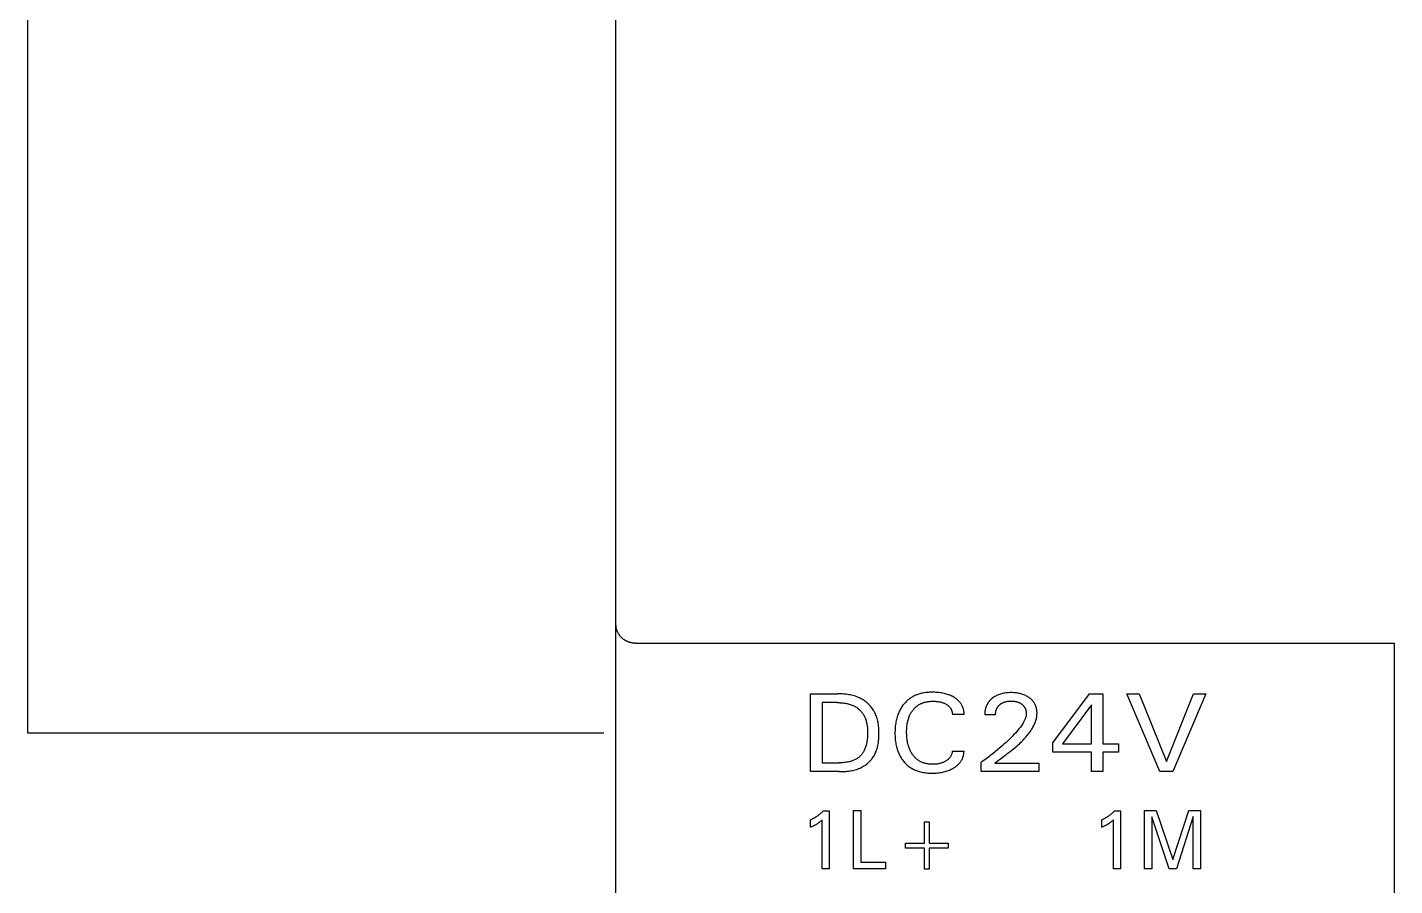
# Model space of a CAD drawing. Extents: x 10 to 622, y -523 to 292.
# Drawn here: x 251.92 to 259.03, y 100.41 to 104.87 of the extents above; entities that cross this region are included whole.
import ezdxf

# ---------------------------------------------------------------- set-up
doc = ezdxf.new("R2010")
doc.units = 0
doc.header["$LTSCALE"] = 5
doc.header["$MEASUREMENT"] = 0
doc.layers.get('0').update_dxf_attribs({"linetype": 'CONTINUOUS'})

msp = doc.modelspace()

# ---------------------------------------------------------------- linework, layer by layer
at = {"color": 7, "linetype": 'Continuous'}
for p, q in [((254.9819, 94.1153), (254.9819, 118.1094)), ((254.9819, 101.7641), (254.9819, 101.7665)), ((254.982, 101.7617), (254.9819, 101.7641)), ((254.9822, 101.7594), (254.982, 101.7617)), ((254.9824, 101.757), (254.9822, 101.7594)), ((254.9826, 101.7546), (254.9824, 101.757)), ((254.983, 101.7522), (254.9826, 101.7546)), ((254.9833, 101.7499), (254.983, 101.7522)), ((254.9838, 101.7475), (254.9833, 101.7499)), ((254.9843, 101.7452), (254.9838, 101.7475)), ((254.9848, 101.7429), (254.9843, 101.7452)), ((254.9854, 101.7406), (254.9848, 101.7429)), ((254.9862, 101.7381), (254.9854, 101.7406)), ((254.9869, 101.7357), (254.9862, 101.7381)), ((254.9878, 101.7333), (254.9869, 101.7357)), ((254.9887, 101.7309), (254.9878, 101.7333)), ((254.9897, 101.7286), (254.9887, 101.7309)), ((254.9907, 101.7262), (254.9897, 101.7286)), ((254.9918, 101.7239), (254.9907, 101.7262)), ((254.9929, 101.7217), (254.9918, 101.7239)), ((254.9942, 101.7194), (254.9929, 101.7217)), ((254.9954, 101.7172), (254.9942, 101.7194)), ((254.9968, 101.715), (254.9954, 101.7172)), ((254.9981, 101.7129), (254.9968, 101.715)), ((254.9995, 101.7108), (254.9981, 101.7129)), ((255.001, 101.7088), (254.9995, 101.7108)), ((255.0025, 101.7068), (255.001, 101.7088)), ((255.0041, 101.7048), (255.0025, 101.7068)), ((255.0057, 101.7029), (255.0041, 101.7048)), ((255.0074, 101.701), (255.0057, 101.7029)), ((255.0091, 101.6992), (255.0074, 101.701)), ((255.0109, 101.6974), (255.0091, 101.6992)), ((255.0127, 101.6956), (255.0109, 101.6974)), ((255.0146, 101.6939), (255.0127, 101.6956)), ((255.0165, 101.6923), (255.0146, 101.6939)), ((255.0183, 101.6907), (255.0165, 101.6923)), ((255.0202, 101.6892), (255.0183, 101.6907)), ((255.0221, 101.6878), (255.0202, 101.6892)), ((255.0241, 101.6864), (255.0221, 101.6878)), ((255.026, 101.685), (255.0241, 101.6864)), ((255.028, 101.6837), (255.026, 101.685)), ((255.0301, 101.6825), (255.028, 101.6837)), ((255.0322, 101.6813), (255.0301, 101.6825)), ((255.0343, 101.6801), (255.0322, 101.6813)), ((255.0364, 101.679), (255.0343, 101.6801)), ((255.0386, 101.6779), (255.0364, 101.679)), ((255.0407, 101.6769), (255.0386, 101.6779)), ((255.0429, 101.676), (255.0407, 101.6769)), ((255.0452, 101.6751), (255.0429, 101.676)), ((255.0474, 101.6742), (255.0452, 101.6751)), ((255.0497, 101.6734), (255.0474, 101.6742)), ((255.0521, 101.6726), (255.0497, 101.6734)), ((255.0544, 101.6719), (255.0521, 101.6726)), ((255.0567, 101.6713), (255.0544, 101.6719)), ((255.0591, 101.6707), (255.0567, 101.6713)), ((255.0615, 101.6702), (255.0591, 101.6707)), ((255.0638, 101.6697), (255.0615, 101.6702)), ((255.0662, 101.6693), (255.0638, 101.6697)), ((255.0686, 101.6689), (255.0662, 101.6693)), ((255.071, 101.6686), (255.0686, 101.6689)), ((255.0735, 101.6683), (255.071, 101.6686)), ((255.0759, 101.6681), (255.0735, 101.6683)), ((255.0783, 101.668), (255.0759, 101.6681)), ((255.0807, 101.6679), (255.0783, 101.668)), ((255.0831, 101.6679), (255.0807, 101.6679)), ((255.0831, 101.6679), (259.0315, 101.6679)), ((259.0315, 94.1153), (259.0315, 101.6679)), ((255.9943, 100.9997), (255.9943, 101.4046)), ((255.9943, 101.4046), (256.1316, 101.4046)), ((256.1384, 101.4046), (256.1316, 101.4046)), ((256.1453, 101.4045), (256.1384, 101.4046)), ((256.1522, 101.4042), (256.1453, 101.4045)), ((256.1592, 101.4039), (256.1522, 101.4042)), ((256.1661, 101.4034), (256.1592, 101.4039)), ((256.173, 101.4028), (256.1661, 101.4034)), ((256.1799, 101.4021), (256.173, 101.4028)), ((256.1868, 101.4012), (256.1799, 101.4021)), ((256.1937, 101.4001), (256.1868, 101.4012)), ((256.2005, 101.3989), (256.1937, 101.4001)), ((256.5462, 101.3992), (256.5412, 101.3972)), ((256.5512, 101.4011), (256.5462, 101.3992)), ((256.5564, 101.4028), (256.5512, 101.4011)), ((256.5615, 101.4043), (256.5564, 101.4028)), ((256.5667, 101.4057), (256.5615, 101.4043)), ((256.5733, 101.4073), (256.5667, 101.4057)), ((256.5798, 101.4086), (256.5733, 101.4073)), ((256.5865, 101.4097), (256.5798, 101.4086)), ((256.5931, 101.4106), (256.5865, 101.4097)), ((256.5998, 101.4114), (256.5931, 101.4106)), ((256.6065, 101.4119), (256.5998, 101.4114)), ((256.6132, 101.4123), (256.6065, 101.4119)), ((256.6199, 101.4126), (256.6132, 101.4123)), ((256.6266, 101.4127), (256.6199, 101.4126)), ((256.6337, 101.4126), (256.6266, 101.4127)), ((256.6408, 101.4124), (256.6337, 101.4126)), ((256.6479, 101.412), (256.6408, 101.4124)), ((256.655, 101.4115), (256.6479, 101.412)), ((256.662, 101.4108), (256.655, 101.4115)), ((256.6691, 101.4098), (256.662, 101.4108)), ((256.6754, 101.4089), (256.6691, 101.4098)), ((256.6817, 101.4077), (256.6754, 101.4089)), ((256.688, 101.4064), (256.6817, 101.4077)), ((256.6942, 101.4049), (256.688, 101.4064)), ((256.7003, 101.4032), (256.6942, 101.4049)), ((256.7064, 101.4013), (256.7003, 101.4032)), ((256.712, 101.3994), (256.7064, 101.4013)), ((256.7175, 101.3973), (256.712, 101.3994)), ((256.9712, 101.3998), (256.966, 101.3977)), ((256.9765, 101.4017), (256.9712, 101.3998)), ((256.9819, 101.4035), (256.9765, 101.4017)), ((256.9873, 101.405), (256.9819, 101.4035)), ((256.9928, 101.4063), (256.9873, 101.405)), ((256.9983, 101.4074), (256.9928, 101.4063)), ((257.0045, 101.4085), (256.9983, 101.4074)), ((257.0107, 101.4093), (257.0045, 101.4085)), ((257.0169, 101.4099), (257.0107, 101.4093)), ((257.0231, 101.4103), (257.0169, 101.4099)), ((257.0294, 101.4106), (257.0231, 101.4103)), ((257.0357, 101.4107), (257.0294, 101.4106)), ((257.043, 101.4106), (257.0357, 101.4107)), ((257.0503, 101.4103), (257.043, 101.4106)), ((257.0576, 101.4097), (257.0503, 101.4103)), ((257.0649, 101.4089), (257.0576, 101.4097)), ((257.0721, 101.4078), (257.0649, 101.4089)), ((257.0775, 101.4068), (257.0721, 101.4078)), ((257.0829, 101.4056), (257.0775, 101.4068)), ((257.0882, 101.4043), (257.0829, 101.4056)), ((257.0934, 101.4028), (257.0882, 101.4043)), ((257.0986, 101.4011), (257.0934, 101.4028)), ((257.1038, 101.3992), (257.0986, 101.4011)), ((257.2537, 101.1498), (257.4447, 101.4046)), ((257.4447, 101.4046), (257.5132, 101.4046)), ((257.5132, 101.4046), (257.5132, 101.1452)), ((257.8108, 100.9997), (257.6388, 101.4046)), ((257.6388, 101.4046), (257.703, 101.4046)), ((257.703, 101.4046), (257.8448, 101.0528)), ((257.8448, 101.0528), (257.9849, 101.4046)), ((258.0491, 101.4046), (257.8771, 100.9997)), ((257.9849, 101.4046), (258.0491, 101.4046)), ((256.0536, 101.3587), (256.0536, 101.0456)), ((256.1316, 101.3587), (256.0536, 101.3587)), ((256.1316, 101.3587), (256.1369, 101.3587)), ((256.1369, 101.3587), (256.1422, 101.3586)), ((256.1422, 101.3586), (256.1475, 101.3584)), ((256.1475, 101.3584), (256.1529, 101.3581)), ((256.1529, 101.3581), (256.1582, 101.3577)), ((256.1582, 101.3577), (256.1636, 101.3571)), ((256.1636, 101.3571), (256.1689, 101.3565)), ((256.1689, 101.3565), (256.1742, 101.3557)), ((256.1742, 101.3557), (256.1795, 101.3548)), ((256.1795, 101.3548), (256.1847, 101.3538)), ((256.1847, 101.3538), (256.1899, 101.3526)), ((256.1899, 101.3526), (256.195, 101.3512)), ((256.195, 101.3512), (256.2001, 101.3496)), ((256.2001, 101.3496), (256.2052, 101.3479)), ((256.2072, 101.3974), (256.2005, 101.3989)), ((256.2052, 101.3479), (256.2101, 101.346)), ((256.214, 101.3958), (256.2072, 101.3974)), ((256.2101, 101.346), (256.215, 101.3439)), ((256.2206, 101.394), (256.214, 101.3958)), ((256.215, 101.3439), (256.2198, 101.3415)), ((256.2198, 101.3415), (256.2234, 101.3396)), ((256.2272, 101.392), (256.2206, 101.394)), ((256.2234, 101.3396), (256.227, 101.3375)), ((256.227, 101.3375), (256.2306, 101.3353)), ((256.2337, 101.3897), (256.2272, 101.392)), ((256.2306, 101.3353), (256.234, 101.3329)), ((256.2401, 101.3872), (256.2337, 101.3897)), ((256.234, 101.3329), (256.2374, 101.3305)), ((256.2374, 101.3305), (256.2407, 101.3279)), ((256.2465, 101.3845), (256.2401, 101.3872)), ((256.2527, 101.3815), (256.2465, 101.3845)), ((256.2577, 101.3789), (256.2527, 101.3815)), ((256.2626, 101.376), (256.2577, 101.3789)), ((256.2674, 101.3731), (256.2626, 101.376)), ((256.2722, 101.3699), (256.2674, 101.3731)), ((256.2768, 101.3666), (256.2722, 101.3699)), ((256.2814, 101.3632), (256.2768, 101.3666)), ((256.2858, 101.3596), (256.2814, 101.3632)), ((256.2901, 101.3559), (256.2858, 101.3596)), ((256.2943, 101.352), (256.2901, 101.3559)), ((256.2983, 101.348), (256.2943, 101.352)), ((256.3023, 101.3439), (256.2983, 101.348)), ((256.306, 101.3397), (256.3023, 101.3439)), ((256.3097, 101.3353), (256.306, 101.3397)), ((256.3131, 101.3309), (256.3097, 101.3353)), ((256.3165, 101.3263), (256.3131, 101.3309)), ((256.4643, 101.3302), (256.4612, 101.325)), ((256.4675, 101.3354), (256.4643, 101.3302)), ((256.4709, 101.3404), (256.4675, 101.3354)), ((256.4745, 101.3453), (256.4709, 101.3404)), ((256.4783, 101.3501), (256.4745, 101.3453)), ((256.4817, 101.3541), (256.4783, 101.3501)), ((256.4852, 101.358), (256.4817, 101.3541)), ((256.4888, 101.3618), (256.4852, 101.358)), ((256.4925, 101.3655), (256.4888, 101.3618)), ((256.4964, 101.3691), (256.4925, 101.3655)), ((256.5003, 101.3725), (256.4964, 101.3691)), ((256.5044, 101.3758), (256.5003, 101.3725)), ((256.5086, 101.379), (256.5044, 101.3758)), ((256.5129, 101.382), (256.5086, 101.379)), ((256.5173, 101.3849), (256.5129, 101.382)), ((256.5219, 101.3877), (256.5173, 101.3849)), ((256.5266, 101.3903), (256.5219, 101.3877)), ((256.5314, 101.3928), (256.5266, 101.3903)), ((256.5362, 101.3951), (256.5314, 101.3928)), ((256.5317, 101.3264), (256.5341, 101.3289)), ((256.5341, 101.3289), (256.5366, 101.3314)), ((256.5412, 101.3972), (256.5362, 101.3951)), ((256.5366, 101.3314), (256.5391, 101.3339)), ((256.5391, 101.3339), (256.5417, 101.3362)), ((256.5417, 101.3362), (256.5444, 101.3385)), ((256.5444, 101.3385), (256.5472, 101.3406)), ((256.5472, 101.3406), (256.55, 101.3427)), ((256.55, 101.3427), (256.5529, 101.3447)), ((256.5529, 101.3447), (256.5559, 101.3467)), ((256.5559, 101.3467), (256.559, 101.3485)), ((256.559, 101.3485), (256.5621, 101.3502)), ((256.5621, 101.3502), (256.5653, 101.3518)), ((256.5653, 101.3518), (256.5686, 101.3534)), ((256.5686, 101.3534), (256.5719, 101.3548)), ((256.5719, 101.3548), (256.5752, 101.3562)), ((256.5752, 101.3562), (256.5785, 101.3574)), ((256.5785, 101.3574), (256.5819, 101.3586)), ((256.5819, 101.3586), (256.5854, 101.3596)), ((256.5854, 101.3596), (256.5888, 101.3606)), ((256.5888, 101.3606), (256.5931, 101.3617)), ((256.5931, 101.3617), (256.5975, 101.3626)), ((256.5975, 101.3626), (256.6018, 101.3634)), ((256.6018, 101.3634), (256.6062, 101.3641)), ((256.6062, 101.3641), (256.6106, 101.3647)), ((256.6106, 101.3647), (256.615, 101.3651)), ((256.615, 101.3651), (256.6194, 101.3655)), ((256.6194, 101.3655), (256.6239, 101.3657)), ((256.6239, 101.3657), (256.6283, 101.3659)), ((256.6283, 101.3659), (256.6327, 101.3659)), ((256.6327, 101.3659), (256.6378, 101.3658)), ((256.6378, 101.3658), (256.6428, 101.3656)), ((256.6428, 101.3656), (256.6478, 101.3653)), ((256.6478, 101.3653), (256.6528, 101.3648)), ((256.6528, 101.3648), (256.6577, 101.3642)), ((256.6577, 101.3642), (256.6615, 101.3636)), ((256.6615, 101.3636), (256.6652, 101.3629)), ((256.6652, 101.3629), (256.6689, 101.3621)), ((256.6689, 101.3621), (256.6726, 101.3612)), ((256.6726, 101.3612), (256.6762, 101.3601)), ((256.6762, 101.3601), (256.6798, 101.359)), ((256.6798, 101.359), (256.6831, 101.3578)), ((256.6831, 101.3578), (256.6864, 101.3566)), ((256.6864, 101.3566), (256.6897, 101.3552)), ((256.6897, 101.3552), (256.6928, 101.3537)), ((256.6928, 101.3537), (256.696, 101.3521)), ((256.696, 101.3521), (256.6991, 101.3504)), ((256.6991, 101.3504), (256.7015, 101.3489)), ((256.7015, 101.3489), (256.704, 101.3474)), ((256.704, 101.3474), (256.7063, 101.3458)), ((256.7063, 101.3458), (256.7086, 101.3441)), ((256.7086, 101.3441), (256.7108, 101.3423)), ((256.7108, 101.3423), (256.713, 101.3404)), ((256.713, 101.3404), (256.715, 101.3384)), ((256.715, 101.3384), (256.717, 101.3363)), ((256.717, 101.3363), (256.7187, 101.3344)), ((256.7229, 101.3951), (256.7175, 101.3973)), ((256.7187, 101.3344), (256.7203, 101.3323)), ((256.7203, 101.3323), (256.7218, 101.3302)), ((256.7218, 101.3302), (256.7232, 101.328)), ((256.7283, 101.3926), (256.7229, 101.3951)), ((256.7335, 101.39), (256.7283, 101.3926)), ((256.7387, 101.3871), (256.7335, 101.39)), ((256.7428, 101.3847), (256.7387, 101.3871)), ((256.7468, 101.3821), (256.7428, 101.3847)), ((256.7507, 101.3794), (256.7468, 101.3821)), ((256.7545, 101.3765), (256.7507, 101.3794)), ((256.7582, 101.3735), (256.7545, 101.3765)), ((256.7618, 101.3703), (256.7582, 101.3735)), ((256.7652, 101.367), (256.7618, 101.3703)), ((256.7684, 101.3635), (256.7652, 101.367)), ((256.7712, 101.3602), (256.7684, 101.3635)), ((256.7738, 101.3567), (256.7712, 101.3602)), ((256.7763, 101.3531), (256.7738, 101.3567)), ((256.7786, 101.3494), (256.7763, 101.3531)), ((256.7808, 101.3455), (256.7786, 101.3494)), ((256.7828, 101.3416), (256.7808, 101.3455)), ((256.7846, 101.3376), (256.7828, 101.3416)), ((256.7862, 101.3336), (256.7846, 101.3376)), ((256.7875, 101.3297), (256.7862, 101.3336)), ((256.7887, 101.3257), (256.7875, 101.3297)), ((256.904, 101.3293), (256.9034, 101.3273)), ((256.9045, 101.3313), (256.904, 101.3293)), ((256.9051, 101.3331), (256.9045, 101.3313)), ((256.9058, 101.335), (256.9051, 101.3331)), ((256.9064, 101.3369), (256.9058, 101.335)), ((256.9071, 101.3388), (256.9064, 101.3369)), ((256.9078, 101.3406), (256.9071, 101.3388)), ((256.9086, 101.3424), (256.9078, 101.3406)), ((256.9094, 101.3442), (256.9086, 101.3424)), ((256.9102, 101.346), (256.9094, 101.3442)), ((256.9111, 101.3478), (256.9102, 101.346)), ((256.912, 101.3496), (256.9111, 101.3478)), ((256.913, 101.3513), (256.912, 101.3496)), ((256.9139, 101.353), (256.913, 101.3513)), ((256.915, 101.3547), (256.9139, 101.353)), ((256.916, 101.3564), (256.915, 101.3547)), ((256.9171, 101.358), (256.916, 101.3564)), ((256.9182, 101.3597), (256.9171, 101.358)), ((256.9194, 101.3613), (256.9182, 101.3597)), ((256.9206, 101.3629), (256.9194, 101.3613)), ((256.9218, 101.3645), (256.9206, 101.3629)), ((256.9231, 101.3661), (256.9218, 101.3645)), ((256.9244, 101.3676), (256.9231, 101.3661)), ((256.9257, 101.3691), (256.9244, 101.3676)), ((256.9271, 101.3705), (256.9257, 101.3691)), ((256.9285, 101.372), (256.9271, 101.3705)), ((256.9299, 101.3734), (256.9285, 101.372)), ((256.9313, 101.3748), (256.9299, 101.3734)), ((256.9328, 101.3762), (256.9313, 101.3748)), ((256.9343, 101.3775), (256.9328, 101.3762)), ((256.9358, 101.3788), (256.9343, 101.3775)), ((256.9374, 101.3801), (256.9358, 101.3788)), ((256.9389, 101.3814), (256.9374, 101.3801)), ((256.9431, 101.3846), (256.9389, 101.3814)), ((256.9475, 101.3876), (256.9431, 101.3846)), ((256.952, 101.3904), (256.9475, 101.3876)), ((256.9566, 101.393), (256.952, 101.3904)), ((256.9613, 101.3954), (256.9566, 101.393)), ((256.966, 101.3977), (256.9613, 101.3954)), ((256.9622, 101.3271), (256.9633, 101.3293)), ((256.9633, 101.3293), (256.9644, 101.3314)), ((256.9644, 101.3314), (256.9656, 101.3334)), ((256.9656, 101.3334), (256.9667, 101.3352)), ((256.9667, 101.3352), (256.9679, 101.3369)), ((256.9679, 101.3369), (256.9691, 101.3386)), ((256.9691, 101.3386), (256.9704, 101.3403)), ((256.9704, 101.3403), (256.9718, 101.3419)), ((256.9718, 101.3419), (256.9732, 101.3434)), ((256.9732, 101.3434), (256.9747, 101.3449)), ((256.9747, 101.3449), (256.9762, 101.3464)), ((256.9762, 101.3464), (256.9778, 101.3478)), ((256.9778, 101.3478), (256.9796, 101.3494)), ((256.9796, 101.3494), (256.9815, 101.3509)), ((256.9815, 101.3509), (256.9835, 101.3523)), ((256.9835, 101.3523), (256.9855, 101.3537)), ((256.9855, 101.3537), (256.9876, 101.355)), ((256.9876, 101.355), (256.9896, 101.3562)), ((256.9896, 101.3562), (256.9918, 101.3574)), ((256.9918, 101.3574), (256.994, 101.3585)), ((256.994, 101.3585), (256.9963, 101.3596)), ((256.9963, 101.3596), (256.9986, 101.3605)), ((256.9986, 101.3605), (257.001, 101.3615)), ((257.001, 101.3615), (257.0034, 101.3623)), ((257.0034, 101.3623), (257.0058, 101.3631)), ((257.0058, 101.3631), (257.0083, 101.3637)), ((257.0083, 101.3637), (257.0108, 101.3644)), ((257.0108, 101.3644), (257.0133, 101.3649)), ((257.0133, 101.3649), (257.016, 101.3654)), ((257.016, 101.3654), (257.0188, 101.3659)), ((257.0188, 101.3659), (257.0216, 101.3662)), ((257.0216, 101.3662), (257.0244, 101.3665)), ((257.0244, 101.3665), (257.0272, 101.3668)), ((257.0272, 101.3668), (257.03, 101.3669)), ((257.03, 101.3669), (257.0328, 101.367)), ((257.0328, 101.367), (257.0357, 101.367)), ((257.0357, 101.367), (257.0388, 101.367)), ((257.0388, 101.367), (257.0419, 101.3669)), ((257.0419, 101.3669), (257.0451, 101.3667)), ((257.0451, 101.3667), (257.0482, 101.3665)), ((257.0482, 101.3665), (257.0513, 101.3662)), ((257.0513, 101.3662), (257.0544, 101.3657)), ((257.0544, 101.3657), (257.0575, 101.3652)), ((257.0575, 101.3652), (257.0602, 101.3647)), ((257.0602, 101.3647), (257.063, 101.3641)), ((257.063, 101.3641), (257.0657, 101.3634)), ((257.0657, 101.3634), (257.0684, 101.3626)), ((257.0684, 101.3626), (257.0711, 101.3618)), ((257.0711, 101.3618), (257.0737, 101.3608)), ((257.0737, 101.3608), (257.0763, 101.3598)), ((257.0763, 101.3598), (257.0784, 101.3589)), ((257.0784, 101.3589), (257.0805, 101.3579)), ((257.0805, 101.3579), (257.0825, 101.3568)), ((257.0825, 101.3568), (257.0845, 101.3557)), ((257.0845, 101.3557), (257.0865, 101.3546)), ((257.0865, 101.3546), (257.0884, 101.3533)), ((257.0884, 101.3533), (257.0903, 101.352)), ((257.0903, 101.352), (257.0922, 101.3507)), ((257.0922, 101.3507), (257.0938, 101.3494)), ((257.0938, 101.3494), (257.0954, 101.3481)), ((257.0954, 101.3481), (257.0969, 101.3467)), ((257.0969, 101.3467), (257.0984, 101.3453)), ((257.0984, 101.3453), (257.0999, 101.3438)), ((257.0999, 101.3438), (257.1013, 101.3423)), ((257.1013, 101.3423), (257.1026, 101.3407)), ((257.1026, 101.3407), (257.1039, 101.3391)), ((257.1084, 101.3972), (257.1038, 101.3992)), ((257.1039, 101.3391), (257.1051, 101.3374)), ((257.1051, 101.3374), (257.1063, 101.3357)), ((257.1063, 101.3357), (257.1073, 101.334)), ((257.1073, 101.334), (257.1083, 101.3322)), ((257.1083, 101.3322), (257.1092, 101.3304)), ((257.113, 101.3951), (257.1084, 101.3972)), ((257.1092, 101.3304), (257.1101, 101.3285)), ((257.1101, 101.3285), (257.1109, 101.3266)), ((257.1176, 101.3928), (257.113, 101.3951)), ((257.122, 101.3903), (257.1176, 101.3928)), ((257.1263, 101.3877), (257.122, 101.3903)), ((257.1305, 101.3848), (257.1263, 101.3877)), ((257.1342, 101.3822), (257.1305, 101.3848)), ((257.1378, 101.3793), (257.1342, 101.3822)), ((257.1412, 101.3764), (257.1378, 101.3793)), ((257.1445, 101.3732), (257.1412, 101.3764)), ((257.1476, 101.37), (257.1445, 101.3732)), ((257.1506, 101.3666), (257.1476, 101.37)), ((257.1534, 101.363), (257.1506, 101.3666)), ((257.1559, 101.3595), (257.1534, 101.363)), ((257.1583, 101.3558), (257.1559, 101.3595)), ((257.1604, 101.352), (257.1583, 101.3558)), ((257.1624, 101.3481), (257.1604, 101.352)), ((257.1641, 101.3441), (257.1624, 101.3481)), ((257.1657, 101.34), (257.1641, 101.3441)), ((257.1671, 101.3359), (257.1657, 101.34)), ((257.1684, 101.3313), (257.1671, 101.3359)), ((257.1695, 101.3267), (257.1684, 101.3313)), ((257.4551, 101.347), (257.3044, 101.1452)), ((257.4551, 101.1452), (257.4551, 101.347)), ((256.2407, 101.3279), (256.2439, 101.3253)), ((256.2439, 101.3253), (256.2471, 101.3225)), ((256.2471, 101.3225), (256.2501, 101.3196)), ((256.2501, 101.3196), (256.2531, 101.3167)), ((256.2531, 101.3167), (256.2559, 101.3136)), ((256.2559, 101.3136), (256.2587, 101.3105)), ((256.2587, 101.3105), (256.2613, 101.3072)), ((256.2613, 101.3072), (256.2638, 101.3039)), ((256.2638, 101.3039), (256.2662, 101.3006)), ((256.2662, 101.3006), (256.2685, 101.2971)), ((256.2685, 101.2971), (256.2707, 101.2936)), ((256.2707, 101.2936), (256.2727, 101.29)), ((256.2727, 101.29), (256.275, 101.2854)), ((256.275, 101.2854), (256.2772, 101.2807)), ((256.2772, 101.2807), (256.2791, 101.2759)), ((256.2791, 101.2759), (256.2809, 101.271)), ((256.2809, 101.271), (256.2825, 101.2661)), ((256.2825, 101.2661), (256.2839, 101.2611)), ((256.2839, 101.2611), (256.2851, 101.2561)), ((256.3196, 101.3216), (256.3165, 101.3263)), ((256.3226, 101.3169), (256.3196, 101.3216)), ((256.3254, 101.312), (256.3226, 101.3169)), ((256.3284, 101.3062), (256.3254, 101.312)), ((256.3312, 101.3003), (256.3284, 101.3062)), ((256.3338, 101.2943), (256.3312, 101.3003)), ((256.3361, 101.2882), (256.3338, 101.2943)), ((256.3383, 101.282), (256.3361, 101.2882)), ((256.3402, 101.2757), (256.3383, 101.282)), ((256.3419, 101.2694), (256.3402, 101.2757)), ((256.3434, 101.263), (256.3419, 101.2694)), ((256.3447, 101.2565), (256.3434, 101.263)), ((256.4379, 101.2588), (256.4366, 101.2515)), ((256.4392, 101.2652), (256.4379, 101.2588)), ((256.4406, 101.2716), (256.4392, 101.2652)), ((256.4422, 101.2779), (256.4406, 101.2716)), ((256.444, 101.2842), (256.4422, 101.2779)), ((256.446, 101.2904), (256.444, 101.2842)), ((256.4481, 101.2966), (256.446, 101.2904)), ((256.4505, 101.3027), (256.4481, 101.2966)), ((256.453, 101.3087), (256.4505, 101.3027)), ((256.4556, 101.3142), (256.453, 101.3087)), ((256.4583, 101.3197), (256.4556, 101.3142)), ((256.4612, 101.325), (256.4583, 101.3197)), ((256.498, 101.2551), (256.499, 101.2599)), ((256.499, 101.2599), (256.5001, 101.2646)), ((256.5001, 101.2646), (256.5013, 101.2692)), ((256.5013, 101.2692), (256.5027, 101.2739)), ((256.5027, 101.2739), (256.5042, 101.2785)), ((256.5042, 101.2785), (256.5058, 101.283)), ((256.5058, 101.283), (256.5076, 101.2875)), ((256.5076, 101.2875), (256.5091, 101.2911)), ((256.5091, 101.2911), (256.5107, 101.2947)), ((256.5107, 101.2947), (256.5125, 101.2982)), ((256.5125, 101.2982), (256.5143, 101.3017)), ((256.5143, 101.3017), (256.5162, 101.3051)), ((256.5162, 101.3051), (256.5183, 101.3085)), ((256.5183, 101.3085), (256.5204, 101.3118)), ((256.5204, 101.3118), (256.5226, 101.3151)), ((256.5226, 101.3151), (256.525, 101.3183)), ((256.525, 101.3183), (256.5271, 101.321)), ((256.5271, 101.321), (256.5294, 101.3237)), ((256.5294, 101.3237), (256.5317, 101.3264)), ((256.7232, 101.328), (256.7245, 101.3257)), ((256.7245, 101.3257), (256.7257, 101.3234)), ((256.7257, 101.3234), (256.7268, 101.321)), ((256.7268, 101.321), (256.7277, 101.3186)), ((256.7277, 101.3186), (256.7286, 101.3164)), ((256.7286, 101.3164), (256.7293, 101.314)), ((256.7293, 101.314), (256.7299, 101.3117)), ((256.7299, 101.3117), (256.7304, 101.3093)), ((256.7304, 101.3093), (256.7308, 101.307)), ((256.7308, 101.307), (256.7311, 101.3046)), ((256.7311, 101.3046), (256.7313, 101.3021)), ((256.7313, 101.3021), (256.7314, 101.2997)), ((256.7314, 101.2997), (256.7313, 101.2973)), ((256.7921, 101.2973), (256.7313, 101.2973)), ((256.7897, 101.3218), (256.7887, 101.3257)), ((256.7906, 101.3177), (256.7897, 101.3218)), ((256.7913, 101.3137), (256.7906, 101.3177)), ((256.7918, 101.3096), (256.7913, 101.3137)), ((256.7921, 101.3055), (256.7918, 101.3096)), ((256.7922, 101.3014), (256.7921, 101.3055)), ((256.7921, 101.2973), (256.7922, 101.3014)), ((256.8997, 101.3017), (256.8996, 101.2996)), ((256.8996, 101.2996), (256.8996, 101.2974)), ((256.8996, 101.2974), (256.8996, 101.2953)), ((256.9558, 101.2953), (256.8996, 101.2953)), ((256.8998, 101.3038), (256.8997, 101.3017)), ((256.8999, 101.306), (256.8998, 101.3038)), ((256.9001, 101.3081), (256.8999, 101.306)), ((256.9003, 101.3103), (256.9001, 101.3081)), ((256.9005, 101.3124), (256.9003, 101.3103)), ((256.9008, 101.3146), (256.9005, 101.3124)), ((256.9012, 101.3167), (256.9008, 101.3146)), ((256.9015, 101.3188), (256.9012, 101.3167)), ((256.9019, 101.3209), (256.9015, 101.3188)), ((256.9024, 101.3231), (256.9019, 101.3209)), ((256.9029, 101.3252), (256.9024, 101.3231)), ((256.9034, 101.3273), (256.9029, 101.3252)), ((256.9558, 101.2979), (256.9559, 101.3005)), ((256.9558, 101.2953), (256.9558, 101.2979)), ((256.9559, 101.3005), (256.9561, 101.3031)), ((256.9561, 101.3031), (256.9563, 101.3057)), ((256.9563, 101.3057), (256.9567, 101.3082)), ((256.9567, 101.3082), (256.9571, 101.3108)), ((256.9571, 101.3108), (256.9576, 101.3134)), ((256.9576, 101.3134), (256.9582, 101.3159)), ((256.9582, 101.3159), (256.9589, 101.3182)), ((256.9589, 101.3182), (256.9596, 101.3205)), ((256.9596, 101.3205), (256.9604, 101.3227)), ((256.9604, 101.3227), (256.9613, 101.325)), ((256.9613, 101.325), (256.9622, 101.3271)), ((257.1021, 101.2579), (257.099, 101.2524)), ((257.105, 101.2635), (257.1021, 101.2579)), ((257.1065, 101.2667), (257.105, 101.2635)), ((257.108, 101.27), (257.1065, 101.2667)), ((257.1094, 101.2733), (257.108, 101.27)), ((257.1106, 101.2767), (257.1094, 101.2733)), ((257.1118, 101.2801), (257.1106, 101.2767)), ((257.1109, 101.3266), (257.1116, 101.3247)), ((257.1116, 101.3247), (257.1123, 101.3228)), ((257.1128, 101.2835), (257.1118, 101.2801)), ((257.1123, 101.3228), (257.1129, 101.3208)), ((257.1136, 101.287), (257.1128, 101.2835)), ((257.1129, 101.3208), (257.1135, 101.3187)), ((257.1135, 101.3187), (257.114, 101.3165)), ((257.1144, 101.2905), (257.1136, 101.287)), ((257.114, 101.3165), (257.1145, 101.3143)), ((257.1149, 101.294), (257.1144, 101.2905)), ((257.1145, 101.3143), (257.1148, 101.3121)), ((257.1148, 101.3121), (257.1151, 101.3099)), ((257.1153, 101.2975), (257.1149, 101.294)), ((257.1151, 101.3099), (257.1153, 101.3077)), ((257.1153, 101.3077), (257.1155, 101.3055)), ((257.1155, 101.301), (257.1153, 101.2975)), ((257.1155, 101.3055), (257.1155, 101.3033)), ((257.1155, 101.3033), (257.1155, 101.301)), ((257.1617, 101.2557), (257.1636, 101.2609)), ((257.1636, 101.2609), (257.1653, 101.2661)), ((257.1653, 101.2661), (257.1669, 101.2713)), ((257.1669, 101.2713), (257.1682, 101.2765)), ((257.1682, 101.2765), (257.1694, 101.2819)), ((257.1694, 101.2819), (257.1703, 101.2872)), ((257.1704, 101.3221), (257.1695, 101.3267)), ((257.1703, 101.2872), (257.171, 101.2925)), ((257.171, 101.3174), (257.1704, 101.3221)), ((257.1714, 101.3127), (257.171, 101.3174)), ((257.171, 101.2925), (257.1715, 101.2979)), ((257.1717, 101.308), (257.1714, 101.3127)), ((257.1715, 101.2979), (257.1717, 101.3033)), ((257.1717, 101.3033), (257.1717, 101.308)), ((256.2851, 101.2561), (256.2862, 101.251)), ((256.2862, 101.251), (256.2872, 101.2458)), ((256.2872, 101.2458), (256.288, 101.2407)), ((256.288, 101.2407), (256.2886, 101.2354)), ((256.2886, 101.2354), (256.2892, 101.2302)), ((256.2892, 101.2302), (256.2896, 101.225)), ((256.2896, 101.225), (256.2899, 101.2197)), ((256.2901, 101.1904), (256.2898, 101.1836)), ((256.2899, 101.2197), (256.2901, 101.2145)), ((256.2901, 101.2145), (256.2903, 101.2093)), ((256.2903, 101.1972), (256.2901, 101.1904)), ((256.2903, 101.2093), (256.2903, 101.204)), ((256.2903, 101.204), (256.2903, 101.1972)), ((256.3458, 101.2499), (256.3447, 101.2565)), ((256.3468, 101.2433), (256.3458, 101.2499)), ((256.3476, 101.2367), (256.3468, 101.2433)), ((256.3483, 101.23), (256.3476, 101.2367)), ((256.3488, 101.2233), (256.3483, 101.23)), ((256.3492, 101.2166), (256.3488, 101.2233)), ((256.3494, 101.2098), (256.3492, 101.2166)), ((256.3496, 101.203), (256.3494, 101.2098)), ((256.3494, 101.1827), (256.3495, 101.1895)), ((256.3495, 101.1895), (256.3496, 101.1963)), ((256.3496, 101.1963), (256.3496, 101.203)), ((256.4329, 101.2076), (256.4328, 101.2003)), ((256.4328, 101.2003), (256.4329, 101.193)), ((256.4331, 101.215), (256.4329, 101.2076)), ((256.4329, 101.193), (256.4331, 101.1857)), ((256.4335, 101.2223), (256.4331, 101.215)), ((256.434, 101.2297), (256.4335, 101.2223)), ((256.4347, 101.237), (256.434, 101.2297)), ((256.4356, 101.2443), (256.4347, 101.237)), ((256.4366, 101.2515), (256.4356, 101.2443)), ((256.4936, 101.2069), (256.4937, 101.2139)), ((256.4937, 101.2005), (256.4936, 101.2069)), ((256.4937, 101.2139), (256.494, 101.2209)), ((256.4938, 101.194), (256.4937, 101.2005)), ((256.4942, 101.1876), (256.4938, 101.194)), ((256.494, 101.2209), (256.4944, 101.2278)), ((256.4946, 101.1812), (256.4942, 101.1876)), ((256.4944, 101.2278), (256.495, 101.2348)), ((256.495, 101.2348), (256.4958, 101.2418)), ((256.4958, 101.2418), (256.4971, 101.2504)), ((256.4971, 101.2504), (256.498, 101.2551)), ((257.0517, 101.1925), (257.0442, 101.1846)), ((257.0591, 101.2005), (257.0517, 101.1925)), ((257.0664, 101.2087), (257.0591, 101.2005)), ((257.0735, 101.217), (257.0664, 101.2087)), ((257.0774, 101.2218), (257.0735, 101.217)), ((257.0813, 101.2267), (257.0774, 101.2218)), ((257.0851, 101.2316), (257.0813, 101.2267)), ((257.0888, 101.2367), (257.0851, 101.2316)), ((257.0924, 101.2418), (257.0888, 101.2367)), ((257.0958, 101.247), (257.0924, 101.2418)), ((257.099, 101.2524), (257.0958, 101.247)), ((257.1143, 101.1798), (257.1195, 101.186)), ((257.1195, 101.186), (257.1246, 101.1923)), ((257.1246, 101.1923), (257.1295, 101.1988)), ((257.1295, 101.1988), (257.1342, 101.2054)), ((257.1342, 101.2054), (257.1388, 101.2121)), ((257.1388, 101.2121), (257.1431, 101.219)), ((257.1431, 101.219), (257.1473, 101.226)), ((257.1473, 101.226), (257.15, 101.2308)), ((257.15, 101.2308), (257.1526, 101.2357)), ((257.1526, 101.2357), (257.1551, 101.2406)), ((257.1551, 101.2406), (257.1574, 101.2456)), ((257.1574, 101.2456), (257.1596, 101.2506)), ((257.1596, 101.2506), (257.1617, 101.2557)), ((256.2765, 101.1183), (256.2749, 101.1143)), ((256.2783, 101.123), (256.2765, 101.1183)), ((256.28, 101.1277), (256.2783, 101.123)), ((256.2815, 101.1324), (256.28, 101.1277)), ((256.2828, 101.1373), (256.2815, 101.1324)), ((256.284, 101.1421), (256.2828, 101.1373)), ((256.2851, 101.147), (256.284, 101.1421)), ((256.286, 101.1519), (256.2851, 101.147)), ((256.2869, 101.1568), (256.286, 101.1519)), ((256.2879, 101.1634), (256.2869, 101.1568)), ((256.2887, 101.1702), (256.2879, 101.1634)), ((256.2893, 101.1769), (256.2887, 101.1702)), ((256.2898, 101.1836), (256.2893, 101.1769)), ((256.3373, 101.1109), (256.3394, 101.1171)), ((256.3394, 101.1171), (256.3412, 101.1234)), ((256.3412, 101.1234), (256.3428, 101.1298)), ((256.3428, 101.1298), (256.3442, 101.1362)), ((256.3442, 101.1362), (256.3454, 101.1427)), ((256.3454, 101.1427), (256.3465, 101.1493)), ((256.3465, 101.1493), (256.3474, 101.1559)), ((256.3474, 101.1559), (256.3481, 101.1626)), ((256.3481, 101.1626), (256.3486, 101.1693)), ((256.3486, 101.1693), (256.3491, 101.176)), ((256.3491, 101.176), (256.3494, 101.1827)), ((256.4331, 101.1857), (256.4335, 101.1784)), ((256.4335, 101.1784), (256.434, 101.1711)), ((256.434, 101.1711), (256.4347, 101.1639)), ((256.4347, 101.1639), (256.4356, 101.1566)), ((256.4356, 101.1566), (256.4367, 101.1494)), ((256.4367, 101.1494), (256.4379, 101.1422)), ((256.4379, 101.1422), (256.4392, 101.1359)), ((256.4392, 101.1359), (256.4407, 101.1295)), ((256.4407, 101.1295), (256.4423, 101.1233)), ((256.4423, 101.1233), (256.4441, 101.117)), ((256.4441, 101.117), (256.4461, 101.1109)), ((256.4952, 101.1748), (256.4946, 101.1812)), ((256.4959, 101.1684), (256.4952, 101.1748)), ((256.4968, 101.162), (256.4959, 101.1684)), ((256.4978, 101.1564), (256.4968, 101.162)), ((256.4988, 101.1508), (256.4978, 101.1564)), ((256.5001, 101.1453), (256.4988, 101.1508)), ((256.5014, 101.1398), (256.5001, 101.1453)), ((256.5029, 101.1343), (256.5014, 101.1398)), ((256.5046, 101.1288), (256.5029, 101.1343)), ((256.5065, 101.1235), (256.5046, 101.1288)), ((256.5081, 101.1193), (256.5065, 101.1235)), ((256.5098, 101.1151), (256.5081, 101.1193)), ((256.5116, 101.111), (256.5098, 101.1151)), ((256.9779, 101.1228), (256.9665, 101.1131)), ((256.9888, 101.1323), (256.9779, 101.1228)), ((256.9997, 101.1419), (256.9888, 101.1323)), ((257.0104, 101.1516), (256.9997, 101.1419)), ((257.0209, 101.1615), (257.0104, 101.1516)), ((257.0288, 101.1691), (257.0209, 101.1615)), ((257.0365, 101.1768), (257.0288, 101.1691)), ((257.0442, 101.1846), (257.0365, 101.1768)), ((257.04, 101.1109), (257.0487, 101.1179)), ((257.0487, 101.1179), (257.0573, 101.125)), ((257.0573, 101.125), (257.0659, 101.1322)), ((257.0659, 101.1322), (257.0742, 101.1395)), ((257.0742, 101.1395), (257.0803, 101.145)), ((257.0803, 101.145), (257.0862, 101.1506)), ((257.0862, 101.1506), (257.0921, 101.1562)), ((257.0921, 101.1562), (257.0978, 101.1619)), ((257.0978, 101.1619), (257.1034, 101.1678)), ((257.1034, 101.1678), (257.1089, 101.1737)), ((257.1089, 101.1737), (257.1143, 101.1798)), ((257.2537, 101.101), (257.2537, 101.1498)), ((257.3044, 101.1452), (257.4551, 101.1452)), ((257.5132, 101.1452), (257.5952, 101.1452)), ((257.5952, 101.1452), (257.5952, 101.101)), ((256.0536, 101.0456), (256.1435, 101.0456)), ((256.1497, 101.0457), (256.1435, 101.0456)), ((256.1558, 101.0459), (256.1497, 101.0457)), ((256.1619, 101.0462), (256.1558, 101.0459)), ((256.168, 101.0467), (256.1619, 101.0462)), ((256.1741, 101.0473), (256.168, 101.0467)), ((256.1801, 101.0482), (256.1741, 101.0473)), ((256.1862, 101.0492), (256.1801, 101.0482)), ((256.1922, 101.0504), (256.1862, 101.0492)), ((256.1966, 101.0514), (256.1922, 101.0504)), ((256.2011, 101.0526), (256.1966, 101.0514)), ((256.2055, 101.0539), (256.2011, 101.0526)), ((256.2099, 101.0553), (256.2055, 101.0539)), ((256.2142, 101.0569), (256.2099, 101.0553)), ((256.2184, 101.0586), (256.2142, 101.0569)), ((256.2226, 101.0605), (256.2184, 101.0586)), ((256.2267, 101.0625), (256.2226, 101.0605)), ((256.2308, 101.0647), (256.2267, 101.0625)), ((256.2343, 101.0669), (256.2308, 101.0647)), ((256.2378, 101.0691), (256.2343, 101.0669)), ((256.2412, 101.0715), (256.2378, 101.0691)), ((256.2445, 101.0741), (256.2412, 101.0715)), ((256.2477, 101.0768), (256.2445, 101.0741)), ((256.2508, 101.0795), (256.2477, 101.0768)), ((256.2538, 101.0825), (256.2508, 101.0795)), ((256.2566, 101.0855), (256.2538, 101.0825)), ((256.2593, 101.0886), (256.2566, 101.0855)), ((256.262, 101.092), (256.2593, 101.0886)), ((256.2645, 101.0955), (256.262, 101.092)), ((256.2668, 101.0991), (256.2645, 101.0955)), ((256.269, 101.1028), (256.2668, 101.0991)), ((256.2711, 101.1066), (256.269, 101.1028)), ((256.2731, 101.1104), (256.2711, 101.1066)), ((256.2749, 101.1143), (256.2731, 101.1104)), ((256.2892, 101.0422), (256.2933, 101.0457)), ((256.2933, 101.0457), (256.2972, 101.0493)), ((256.2972, 101.0493), (256.3011, 101.0531)), ((256.3011, 101.0531), (256.3048, 101.057)), ((256.3048, 101.057), (256.3084, 101.061)), ((256.3084, 101.061), (256.3118, 101.0651)), ((256.3118, 101.0651), (256.3151, 101.0693)), ((256.3151, 101.0693), (256.3182, 101.0736)), ((256.3182, 101.0736), (256.3212, 101.078)), ((256.3212, 101.078), (256.324, 101.0825)), ((256.324, 101.0825), (256.3267, 101.0871)), ((256.3267, 101.0871), (256.3297, 101.0928)), ((256.3297, 101.0928), (256.3325, 101.0988)), ((256.3325, 101.0988), (256.335, 101.1048)), ((256.335, 101.1048), (256.3373, 101.1109)), ((256.4461, 101.1109), (256.4482, 101.1048)), ((256.4482, 101.1048), (256.4506, 101.0987)), ((256.4506, 101.0987), (256.4532, 101.0928)), ((256.4532, 101.0928), (256.4557, 101.0873)), ((256.4557, 101.0873), (256.4585, 101.0819)), ((256.4585, 101.0819), (256.4614, 101.0766)), ((256.4614, 101.0766), (256.4645, 101.0715)), ((256.4645, 101.0715), (256.4677, 101.0664)), ((256.4677, 101.0664), (256.4712, 101.0614)), ((256.4712, 101.0614), (256.4748, 101.0566)), ((256.4748, 101.0566), (256.4786, 101.0519)), ((256.4786, 101.0519), (256.482, 101.048)), ((256.482, 101.048), (256.4854, 101.0442)), ((256.4854, 101.0442), (256.4891, 101.0406)), ((256.5135, 101.1069), (256.5116, 101.111)), ((256.5156, 101.1029), (256.5135, 101.1069)), ((256.5178, 101.0989), (256.5156, 101.1029)), ((256.5201, 101.095), (256.5178, 101.0989)), ((256.5225, 101.0912), (256.5201, 101.095)), ((256.5248, 101.0879), (256.5225, 101.0912)), ((256.5272, 101.0846), (256.5248, 101.0879)), ((256.5297, 101.0814), (256.5272, 101.0846)), ((256.5323, 101.0782), (256.5297, 101.0814)), ((256.535, 101.0752), (256.5323, 101.0782)), ((256.5378, 101.0723), (256.535, 101.0752)), ((256.5407, 101.0694), (256.5378, 101.0723)), ((256.5437, 101.0667), (256.5407, 101.0694)), ((256.5468, 101.0641), (256.5437, 101.0667)), ((256.55, 101.0616), (256.5468, 101.0641)), ((256.5533, 101.0592), (256.55, 101.0616)), ((256.5566, 101.057), (256.5533, 101.0592)), ((256.56, 101.0549), (256.5566, 101.057)), ((256.5635, 101.0529), (256.56, 101.0549)), ((256.5671, 101.0511), (256.5635, 101.0529)), ((256.5708, 101.0494), (256.5671, 101.0511)), ((256.5745, 101.0478), (256.5708, 101.0494)), ((256.5782, 101.0463), (256.5745, 101.0478)), ((256.582, 101.045), (256.5782, 101.0463)), ((256.5858, 101.0438), (256.582, 101.045)), ((256.5901, 101.0426), (256.5858, 101.0438)), ((256.6771, 101.045), (256.6727, 101.0436)), ((256.6811, 101.0465), (256.6771, 101.045)), ((256.685, 101.0481), (256.6811, 101.0465)), ((256.6888, 101.0499), (256.685, 101.0481)), ((256.6926, 101.0518), (256.6888, 101.0499)), ((256.6963, 101.0539), (256.6926, 101.0518)), ((256.699, 101.0556), (256.6963, 101.0539)), ((256.7017, 101.0574), (256.699, 101.0556)), ((256.7043, 101.0593), (256.7017, 101.0574)), ((256.7068, 101.0613), (256.7043, 101.0593)), ((256.7092, 101.0634), (256.7068, 101.0613)), ((256.7115, 101.0656), (256.7092, 101.0634)), ((256.7137, 101.0679), (256.7115, 101.0656)), ((256.7157, 101.0701), (256.7137, 101.0679)), ((256.7176, 101.0725), (256.7157, 101.0701)), ((256.7194, 101.075), (256.7176, 101.0725)), ((256.7211, 101.0775), (256.7194, 101.075)), ((256.7226, 101.0801), (256.7211, 101.0775)), ((256.7241, 101.0828), (256.7226, 101.0801)), ((256.7254, 101.0856), (256.7241, 101.0828)), ((256.7266, 101.0885), (256.7254, 101.0856)), ((256.7278, 101.0915), (256.7266, 101.0885)), ((256.7288, 101.0945), (256.7278, 101.0915)), ((256.7296, 101.0976), (256.7288, 101.0945)), ((256.7303, 101.1007), (256.7296, 101.0976)), ((256.7309, 101.1039), (256.7303, 101.1007)), ((256.7313, 101.107), (256.7309, 101.1039)), ((256.7313, 101.107), (256.7921, 101.107)), ((256.7669, 101.0421), (256.7697, 101.0454)), ((256.7697, 101.0454), (256.7724, 101.0488)), ((256.7724, 101.0488), (256.7749, 101.0524)), ((256.7749, 101.0524), (256.7773, 101.0561)), ((256.7773, 101.0561), (256.7795, 101.0598)), ((256.7795, 101.0598), (256.7816, 101.0637)), ((256.7816, 101.0637), (256.7835, 101.0676)), ((256.7835, 101.0676), (256.7852, 101.0716)), ((256.7852, 101.0716), (256.7866, 101.0754)), ((256.7866, 101.0754), (256.7879, 101.0792)), ((256.7879, 101.0792), (256.789, 101.0831)), ((256.789, 101.0831), (256.7899, 101.087)), ((256.7899, 101.087), (256.7907, 101.091)), ((256.7907, 101.091), (256.7913, 101.095)), ((256.7913, 101.095), (256.7918, 101.099)), ((256.7918, 101.099), (256.792, 101.103)), ((256.792, 101.103), (256.7921, 101.107)), ((256.8944, 101.0572), (256.8818, 101.0482)), ((256.8818, 100.9997), (256.8818, 101.0482)), ((256.9069, 101.0663), (256.8944, 101.0572)), ((256.9192, 101.0756), (256.9069, 101.0663)), ((256.9315, 101.085), (256.9192, 101.0756)), ((256.9433, 101.0943), (256.9315, 101.085)), ((256.9549, 101.1036), (256.9433, 101.0943)), ((256.9524, 101.0439), (256.9609, 101.0506)), ((256.9524, 101.0439), (257.1806, 101.0439)), ((256.9665, 101.1131), (256.9549, 101.1036)), ((256.9609, 101.0506), (256.9695, 101.0572)), ((256.9695, 101.0572), (256.9781, 101.0639)), ((256.9781, 101.0639), (256.9869, 101.0705)), ((256.9869, 101.0705), (257.0046, 101.0838)), ((257.0046, 101.0838), (257.0135, 101.0905)), ((257.0135, 101.0905), (257.0223, 101.0972)), ((257.0223, 101.0972), (257.0312, 101.104)), ((257.0312, 101.104), (257.04, 101.1109)), ((257.1806, 101.0439), (257.1806, 100.9997)), ((257.4551, 101.101), (257.2537, 101.101)), ((257.4551, 100.9997), (257.4551, 101.101)), ((257.5132, 101.101), (257.5132, 100.9997)), ((257.5952, 101.101), (257.5132, 101.101)), ((256.1432, 100.9997), (255.9943, 100.9997)), ((256.1432, 100.9997), (256.1501, 100.9997)), ((256.1501, 100.9997), (256.157, 100.9999)), ((256.157, 100.9999), (256.164, 101.0001)), ((256.164, 101.0001), (256.1709, 101.0005)), ((256.1709, 101.0005), (256.1778, 101.001)), ((256.1778, 101.001), (256.1848, 101.0016)), ((256.1848, 101.0016), (256.1917, 101.0024)), ((256.1917, 101.0024), (256.1986, 101.0034)), ((256.1986, 101.0034), (256.2054, 101.0045)), ((256.2054, 101.0045), (256.2122, 101.0059)), ((256.2122, 101.0059), (256.219, 101.0074)), ((256.219, 101.0074), (256.2257, 101.0092)), ((256.2257, 101.0092), (256.2323, 101.0111)), ((256.2323, 101.0111), (256.2388, 101.0134)), ((256.2388, 101.0134), (256.2453, 101.0158)), ((256.2453, 101.0158), (256.2516, 101.0185)), ((256.2516, 101.0185), (256.2579, 101.0215)), ((256.2579, 101.0215), (256.2626, 101.024)), ((256.2626, 101.024), (256.2673, 101.0267)), ((256.2673, 101.0267), (256.2718, 101.0295)), ((256.2718, 101.0295), (256.2763, 101.0324)), ((256.2763, 101.0324), (256.2807, 101.0355)), ((256.2807, 101.0355), (256.285, 101.0388)), ((256.285, 101.0388), (256.2892, 101.0422)), ((256.4891, 101.0406), (256.4928, 101.037)), ((256.4928, 101.037), (256.4966, 101.0336)), ((256.4966, 101.0336), (256.5006, 101.0303)), ((256.5006, 101.0303), (256.5047, 101.0271)), ((256.5047, 101.0271), (256.5088, 101.0241)), ((256.5088, 101.0241), (256.5131, 101.0212)), ((256.5131, 101.0212), (256.5174, 101.0184)), ((256.5174, 101.0184), (256.5225, 101.0154)), ((256.5225, 101.0154), (256.5278, 101.0126)), ((256.5278, 101.0126), (256.5331, 101.01)), ((256.5331, 101.01), (256.5386, 101.0076)), ((256.5386, 101.0076), (256.5441, 101.0054)), ((256.5441, 101.0054), (256.5497, 101.0034)), ((256.5497, 101.0034), (256.5553, 101.0015)), ((256.5553, 101.0015), (256.561, 100.9998)), ((256.561, 100.9998), (256.5668, 100.9983)), ((256.5668, 100.9983), (256.5733, 100.9968)), ((256.5733, 100.9968), (256.5799, 100.9955)), ((256.5799, 100.9955), (256.5865, 100.9945)), ((256.5865, 100.9945), (256.5931, 100.9936)), ((256.5945, 101.0415), (256.5901, 101.0426)), ((256.5931, 100.9936), (256.5998, 100.9928)), ((256.5989, 101.0406), (256.5945, 101.0415)), ((256.6033, 101.0398), (256.5989, 101.0406)), ((256.5998, 100.9928), (256.6065, 100.9923)), ((256.6077, 101.0392), (256.6033, 101.0398)), ((256.6065, 100.9923), (256.6132, 100.9919)), ((256.6121, 101.0387), (256.6077, 101.0392)), ((256.6166, 101.0383), (256.6121, 101.0387)), ((256.6132, 100.9919), (256.6199, 100.9917)), ((256.621, 101.0381), (256.6166, 101.0383)), ((256.6199, 100.9917), (256.6266, 100.9916)), ((256.6255, 101.0379), (256.621, 101.0381)), ((256.63, 101.0378), (256.6255, 101.0379)), ((256.6266, 100.9916), (256.6335, 100.9917)), ((256.635, 101.0379), (256.63, 101.0378)), ((256.6335, 100.9917), (256.6404, 100.9919)), ((256.64, 101.0381), (256.635, 101.0379)), ((256.645, 101.0385), (256.64, 101.0381)), ((256.6404, 100.9919), (256.6473, 100.9923)), ((256.65, 101.039), (256.645, 101.0385)), ((256.6473, 100.9923), (256.6542, 100.9929)), ((256.655, 101.0396), (256.65, 101.039)), ((256.6542, 100.9929), (256.6611, 100.9937)), ((256.6594, 101.0404), (256.655, 101.0396)), ((256.6639, 101.0413), (256.6594, 101.0404)), ((256.6611, 100.9937), (256.668, 100.9946)), ((256.6683, 101.0424), (256.6639, 101.0413)), ((256.668, 100.9946), (256.6742, 100.9956)), ((256.6727, 101.0436), (256.6683, 101.0424)), ((256.6742, 100.9956), (256.6804, 100.9968)), ((256.6804, 100.9968), (256.6866, 100.9982)), ((256.6866, 100.9982), (256.6927, 100.9998)), ((256.6927, 100.9998), (256.6988, 101.0016)), ((256.6988, 101.0016), (256.7048, 101.0035)), ((256.7048, 101.0035), (256.7104, 101.0055)), ((256.7104, 101.0055), (256.7159, 101.0077)), ((256.7159, 101.0077), (256.7213, 101.0101)), ((256.7213, 101.0101), (256.7267, 101.0126)), ((256.7267, 101.0126), (256.732, 101.0154)), ((256.732, 101.0154), (256.7372, 101.0183)), ((256.7372, 101.0183), (256.7412, 101.0208)), ((256.7412, 101.0208), (256.7452, 101.0234)), ((256.7452, 101.0234), (256.7491, 101.0262)), ((256.7491, 101.0262), (256.753, 101.0291)), ((256.753, 101.0291), (256.7566, 101.0321)), ((256.7566, 101.0321), (256.7602, 101.0353)), ((256.7602, 101.0353), (256.7636, 101.0386)), ((256.7636, 101.0386), (256.7669, 101.0421)), ((257.1806, 100.9997), (256.8818, 100.9997)), ((257.5132, 100.9997), (257.4551, 100.9997)), ((257.8771, 100.9997), (257.8108, 100.9997)), ((256.0156, 100.7597), (256.0133, 100.7583)), ((256.0179, 100.761), (256.0156, 100.7597)), ((256.0202, 100.7625), (256.0179, 100.761)), ((256.0225, 100.7639), (256.0202, 100.7625)), ((256.0247, 100.7654), (256.0225, 100.7639)), ((256.0269, 100.7669), (256.0247, 100.7654)), ((256.0291, 100.7684), (256.0269, 100.7669)), ((256.0313, 100.77), (256.0291, 100.7684)), ((256.0334, 100.7716), (256.0313, 100.77)), ((256.0356, 100.7733), (256.0334, 100.7716)), ((256.0377, 100.7749), (256.0356, 100.7733)), ((256.0398, 100.7766), (256.0377, 100.7749)), ((256.0419, 100.7784), (256.0398, 100.7766)), ((256.044, 100.7802), (256.0419, 100.7784)), ((256.046, 100.782), (256.044, 100.7802)), ((256.0481, 100.7838), (256.046, 100.782)), ((256.0501, 100.7857), (256.0481, 100.7838)), ((256.0521, 100.7876), (256.0501, 100.7857)), ((256.054, 100.7895), (256.0521, 100.7876)), ((256.056, 100.7915), (256.054, 100.7895)), ((256.0579, 100.7935), (256.056, 100.7915)), ((256.0598, 100.7955), (256.0579, 100.7935)), ((256.0598, 100.7955), (256.0908, 100.7955)), ((256.0908, 100.7955), (256.0908, 100.4935)), ((256.2179, 100.4935), (256.2179, 100.7972)), ((256.2179, 100.7972), (256.2552, 100.7972)), ((256.2552, 100.7972), (256.2552, 100.5279)), ((257.5302, 100.7597), (257.5279, 100.7583)), ((257.5325, 100.761), (257.5302, 100.7597)), ((257.5348, 100.7625), (257.5325, 100.761)), ((257.537, 100.7639), (257.5348, 100.7625)), ((257.5393, 100.7654), (257.537, 100.7639)), ((257.5415, 100.7669), (257.5393, 100.7654)), ((257.5437, 100.7684), (257.5415, 100.7669)), ((257.5458, 100.77), (257.5437, 100.7684)), ((257.548, 100.7716), (257.5458, 100.77)), ((257.5501, 100.7733), (257.548, 100.7716)), ((257.5522, 100.7749), (257.5501, 100.7733)), ((257.5543, 100.7766), (257.5522, 100.7749)), ((257.5564, 100.7784), (257.5543, 100.7766)), ((257.5585, 100.7802), (257.5564, 100.7784)), ((257.5606, 100.782), (257.5585, 100.7802)), ((257.5626, 100.7838), (257.5606, 100.782)), ((257.5647, 100.7857), (257.5626, 100.7838)), ((257.5666, 100.7876), (257.5647, 100.7857)), ((257.5686, 100.7895), (257.5666, 100.7876)), ((257.5705, 100.7915), (257.5686, 100.7895)), ((257.5725, 100.7935), (257.5705, 100.7915)), ((257.5743, 100.7955), (257.5725, 100.7935)), ((257.5743, 100.7955), (257.6053, 100.7955)), ((257.6053, 100.7955), (257.6053, 100.4935)), ((257.7313, 100.4935), (257.7313, 100.7972)), ((257.7313, 100.7972), (257.7919, 100.7972)), ((257.7686, 100.7653), (257.7686, 100.4935)), ((257.8587, 100.4935), (257.7686, 100.7653)), ((257.7919, 100.7972), (257.8777, 100.543)), ((257.8777, 100.543), (257.9608, 100.7972)), ((257.9841, 100.7658), (257.8963, 100.4935)), ((257.9608, 100.7972), (258.0215, 100.7972)), ((257.9841, 100.4935), (257.9841, 100.7658)), ((258.0215, 100.7972), (258.0215, 100.4935)), ((255.9967, 100.7498), (255.9943, 100.7488)), ((255.9943, 100.7109), (255.9943, 100.7488)), ((255.9943, 100.7109), (255.9977, 100.7124)), ((255.9992, 100.7509), (255.9967, 100.7498)), ((255.9977, 100.7124), (256.0011, 100.7139)), ((256.0016, 100.7521), (255.9992, 100.7509)), ((256.0011, 100.7139), (256.0044, 100.7155)), ((256.004, 100.7533), (256.0016, 100.7521)), ((256.0063, 100.7545), (256.004, 100.7533)), ((256.0044, 100.7155), (256.0078, 100.7171)), ((256.0087, 100.7557), (256.0063, 100.7545)), ((256.0078, 100.7171), (256.0111, 100.7187)), ((256.011, 100.757), (256.0087, 100.7557)), ((256.0133, 100.7583), (256.011, 100.757)), ((256.0111, 100.7187), (256.0135, 100.7199)), ((256.0135, 100.7199), (256.016, 100.7212)), ((256.016, 100.7212), (256.0184, 100.7225)), ((256.0184, 100.7225), (256.0208, 100.7239)), ((256.0208, 100.7239), (256.0232, 100.7253)), ((256.0232, 100.7253), (256.0255, 100.7267)), ((256.0255, 100.7267), (256.0276, 100.7279)), ((256.0276, 100.7279), (256.0297, 100.7292)), ((256.0297, 100.7292), (256.0317, 100.7306)), ((256.0317, 100.7306), (256.0337, 100.7319)), ((256.0337, 100.7319), (256.0357, 100.7333)), ((256.0357, 100.7333), (256.0377, 100.7348)), ((256.0377, 100.7348), (256.0394, 100.7361)), ((256.0394, 100.7361), (256.0411, 100.7374)), ((256.0411, 100.7374), (256.0428, 100.7387)), ((256.0428, 100.7387), (256.0446, 100.7402)), ((256.0446, 100.7402), (256.0465, 100.7417)), ((256.0465, 100.7417), (256.0483, 100.7433)), ((256.0483, 100.7433), (256.0512, 100.7459)), ((256.0512, 100.7459), (256.0542, 100.7485)), ((256.0542, 100.4935), (256.0542, 100.7485)), ((256.5867, 100.6278), (256.5867, 100.7382)), ((256.5867, 100.7382), (256.61, 100.7382)), ((256.61, 100.7382), (256.61, 100.6278)), ((257.5113, 100.7498), (257.5089, 100.7488)), ((257.5089, 100.7109), (257.5089, 100.7488)), ((257.5089, 100.7109), (257.5122, 100.7124)), ((257.5137, 100.7509), (257.5113, 100.7498)), ((257.5122, 100.7124), (257.5156, 100.7139)), ((257.5161, 100.7521), (257.5137, 100.7509)), ((257.5156, 100.7139), (257.519, 100.7155)), ((257.5185, 100.7533), (257.5161, 100.7521)), ((257.5209, 100.7545), (257.5185, 100.7533)), ((257.519, 100.7155), (257.5223, 100.7171)), ((257.5233, 100.7557), (257.5209, 100.7545)), ((257.5223, 100.7171), (257.5256, 100.7187)), ((257.5256, 100.757), (257.5233, 100.7557)), ((257.5279, 100.7583), (257.5256, 100.757)), ((257.5256, 100.7187), (257.5281, 100.7199)), ((257.5281, 100.7199), (257.5305, 100.7212)), ((257.5305, 100.7212), (257.533, 100.7225)), ((257.533, 100.7225), (257.5354, 100.7239)), ((257.5354, 100.7239), (257.5378, 100.7253)), ((257.5378, 100.7253), (257.5401, 100.7267)), ((257.5401, 100.7267), (257.5422, 100.7279)), ((257.5422, 100.7279), (257.5442, 100.7292)), ((257.5442, 100.7292), (257.5463, 100.7306)), ((257.5463, 100.7306), (257.5483, 100.7319)), ((257.5483, 100.7319), (257.5503, 100.7333)), ((257.5503, 100.7333), (257.5523, 100.7348)), ((257.5523, 100.7348), (257.554, 100.7361)), ((257.554, 100.7361), (257.5557, 100.7374)), ((257.5557, 100.7374), (257.5574, 100.7387)), ((257.5574, 100.7387), (257.5592, 100.7402)), ((257.5592, 100.7402), (257.561, 100.7417)), ((257.561, 100.7417), (257.5628, 100.7433)), ((257.5628, 100.7433), (257.5658, 100.7459)), ((257.5658, 100.7459), (257.5687, 100.7485)), ((257.5687, 100.4935), (257.5687, 100.7485)), ((256.4873, 100.602), (256.4873, 100.6278)), ((256.4873, 100.6278), (256.5867, 100.6278)), ((256.61, 100.6278), (256.7093, 100.6278)), ((256.7093, 100.6278), (256.7093, 100.602)), ((256.5867, 100.602), (256.4873, 100.602)), ((256.5867, 100.4915), (256.5867, 100.602)), ((256.61, 100.602), (256.61, 100.4915)), ((256.7093, 100.602), (256.61, 100.602)), ((256.0908, 100.4935), (256.0542, 100.4935)), ((256.3843, 100.4935), (256.2179, 100.4935)), ((256.2552, 100.5279), (256.3843, 100.5279)), ((256.3843, 100.5279), (256.3843, 100.4935)), ((256.61, 100.4915), (256.5867, 100.4915)), ((257.6053, 100.4935), (257.5687, 100.4935)), ((257.7686, 100.4935), (257.7313, 100.4935)), ((257.8963, 100.4935), (257.8587, 100.4935)), ((258.0215, 100.4935), (257.9841, 100.4935))]:
    msp.add_line(p, q, dxfattribs=at)
at = {"linetype": 'Continuous'}
for p, q in [((251.9208, 108.289), (251.9208, 101.2022)), ((251.9208, 101.2022), (254.9195, 101.2022))]:
    msp.add_line(p, q, dxfattribs=at)

doc.saveas('drawing.dxf')
